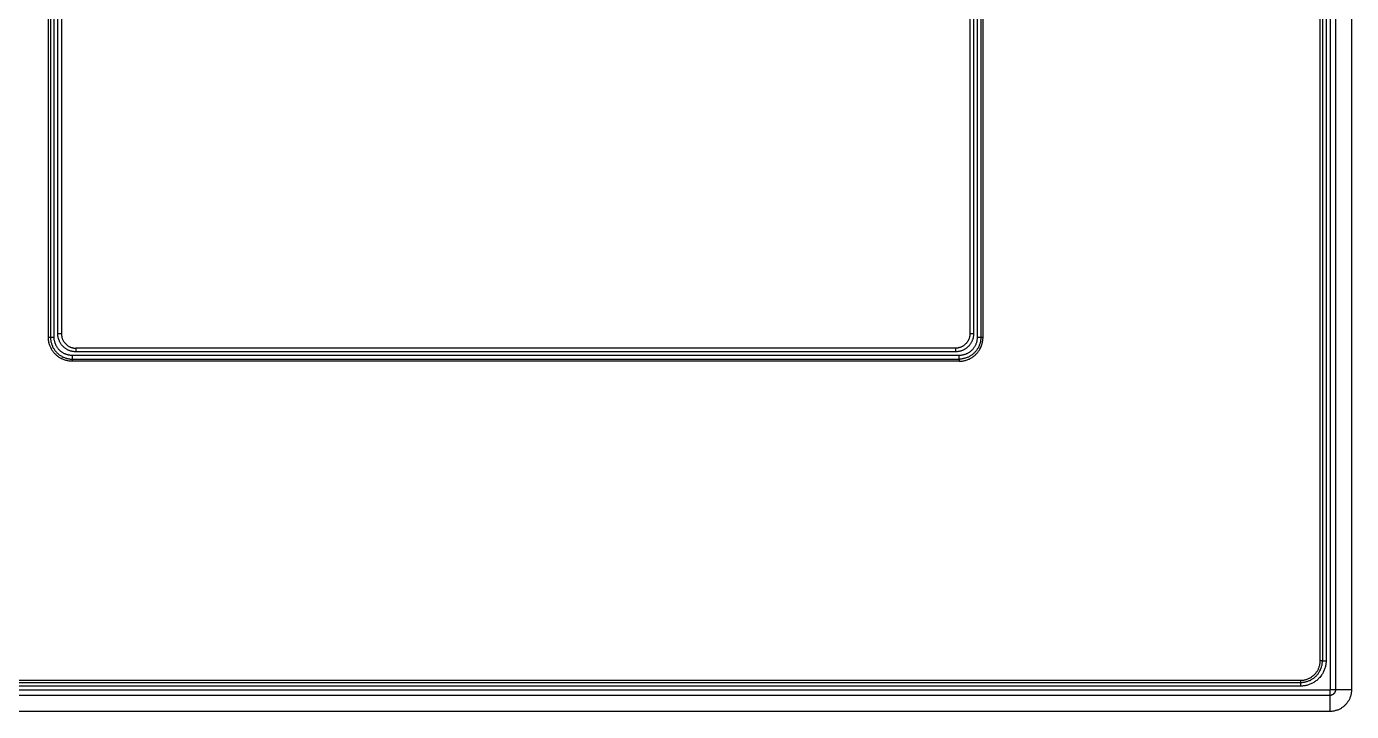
# Model space of a CAD drawing. Header units: millimetres. Extents: x 3033 to 4363, y 230 to 1450.
# Drawn here: x 3461.8 to 3644.1, y 586.4 to 680.7 of the extents above; entities that cross this region are included whole.
import ezdxf

# ---------------------------------------------------------------- set-up
doc = ezdxf.new("R2010")
doc.units = ezdxf.units.MM
doc.header["$MEASUREMENT"] = 0
doc.layers.add('LAYER 10', color=2, linetype='Continuous')

msp = doc.modelspace()

# ---------------------------------------------------------------- linework, layer by layer
at = {"layer": 'LAYER 10'}
for p, q in [((3641.17, 853.37), (3641.17, 589.37)), ((3641.88, 853.37), (3641.88, 589.37)), ((3644.09, 853.37), (3644.09, 589.37)), ((3639.79, 593.37), (3639.79, 849.37)), ((3640.09, 849.37), (3640.09, 593.37)), ((3640.59, 849.37), (3640.59, 593.37)), ((3464.79, 637.87), (3464.79, 776.87)), ((3465.09, 776.87), (3465.09, 637.87)), ((3465.59, 637.87), (3465.59, 776.87)), ((3592.59, 776.87), (3592.59, 637.87)), ((3593.09, 776.87), (3593.09, 637.87)), ((3593.39, 637.87), (3593.39, 776.87)), ((3466.09, 638.37), (3466.09, 776.37)), ((3466.59, 776.37), (3466.59, 638.37)), ((3591.59, 776.37), (3591.59, 638.37)), ((3592.09, 776.37), (3592.09, 638.37)), ((3466.59, 638.37), (3466.09, 638.37)), ((3466.09, 638.29), (3466.09, 638.37)), ((3466.09, 638.2), (3466.09, 638.29)), ((3466.1, 638.12), (3466.09, 638.2)), ((3466.11, 638.03), (3466.1, 638.12)), ((3466.59, 638.37), (3466.59, 638.31)), ((3466.59, 638.31), (3466.59, 638.24)), ((3466.59, 638.24), (3466.6, 638.17)), ((3466.6, 638.17), (3466.61, 638.1)), ((3466.61, 638.1), (3466.62, 638.03)), ((3591.57, 638.1), (3591.56, 638.03)), ((3591.58, 638.17), (3591.57, 638.1)), ((3591.59, 638.31), (3591.58, 638.24)), ((3591.58, 638.24), (3591.58, 638.17)), ((3592.09, 638.37), (3591.59, 638.37)), ((3591.59, 638.37), (3591.59, 638.31)), ((3592.07, 638.12), (3592.06, 638.03)), ((3592.08, 638.2), (3592.07, 638.12)), ((3592.09, 638.29), (3592.08, 638.2)), ((3592.09, 638.37), (3592.09, 638.29)), ((3464.79, 637.76), (3464.79, 637.87)), ((3465.09, 637.87), (3464.79, 637.87)), ((3464.8, 637.65), (3464.79, 637.76)), ((3464.81, 637.54), (3464.8, 637.65)), ((3464.82, 637.42), (3464.81, 637.54)), ((3464.84, 637.31), (3464.82, 637.42)), ((3464.86, 637.2), (3464.84, 637.31)), ((3464.88, 637.09), (3464.86, 637.2)), ((3464.91, 636.98), (3464.88, 637.09)), ((3464.94, 636.88), (3464.91, 636.98)), ((3464.98, 636.77), (3464.94, 636.88)), ((3465.02, 636.66), (3464.98, 636.77)), ((3465.06, 636.56), (3465.02, 636.66)), ((3465.11, 636.46), (3465.06, 636.56)), ((3465.59, 637.87), (3465.09, 637.87)), ((3465.09, 637.87), (3465.09, 637.77)), ((3465.09, 637.77), (3465.1, 637.67)), ((3465.1, 637.67), (3465.1, 637.57)), ((3465.1, 637.57), (3465.12, 637.47)), ((3465.16, 636.36), (3465.11, 636.46)), ((3465.12, 637.47), (3465.13, 637.36)), ((3465.13, 637.36), (3465.15, 637.26)), ((3465.15, 637.26), (3465.17, 637.16)), ((3465.21, 636.26), (3465.16, 636.36)), ((3465.17, 637.16), (3465.2, 637.06)), ((3465.2, 637.06), (3465.23, 636.97)), ((3465.27, 636.16), (3465.21, 636.26)), ((3465.23, 636.97), (3465.26, 636.87)), ((3465.26, 636.87), (3465.3, 636.77)), ((3465.3, 636.77), (3465.34, 636.68)), ((3465.34, 636.68), (3465.38, 636.59)), ((3465.38, 636.59), (3465.42, 636.49)), ((3465.42, 636.49), (3465.47, 636.4)), ((3465.47, 636.4), (3465.52, 636.32)), ((3465.52, 636.32), (3465.58, 636.23)), ((3465.59, 637.79), (3465.59, 637.87)), ((3465.59, 637.7), (3465.59, 637.79)), ((3465.6, 637.62), (3465.59, 637.7)), ((3465.61, 637.53), (3465.6, 637.62)), ((3465.62, 637.45), (3465.61, 637.53)), ((3465.64, 637.37), (3465.62, 637.45)), ((3465.66, 637.28), (3465.64, 637.37)), ((3465.68, 637.2), (3465.66, 637.28)), ((3465.71, 637.12), (3465.68, 637.2)), ((3465.73, 637.04), (3465.71, 637.12)), ((3465.76, 636.96), (3465.73, 637.04)), ((3465.8, 636.88), (3465.76, 636.96)), ((3465.83, 636.8), (3465.8, 636.88)), ((3465.87, 636.72), (3465.83, 636.8)), ((3465.91, 636.65), (3465.87, 636.72)), ((3465.95, 636.58), (3465.91, 636.65)), ((3466, 636.5), (3465.95, 636.58)), ((3466.05, 636.43), (3466, 636.5)), ((3466.1, 636.36), (3466.05, 636.43)), ((3466.15, 636.3), (3466.1, 636.36)), ((3466.12, 637.95), (3466.11, 638.03)), ((3466.14, 637.87), (3466.12, 637.95)), ((3466.16, 637.78), (3466.14, 637.87)), ((3466.2, 636.23), (3466.15, 636.3)), ((3466.18, 637.7), (3466.16, 637.78)), ((3466.21, 637.62), (3466.18, 637.7)), ((3466.23, 637.54), (3466.21, 637.62)), ((3466.26, 637.46), (3466.23, 637.54)), ((3466.3, 637.38), (3466.26, 637.46)), ((3466.33, 637.3), (3466.3, 637.38)), ((3466.37, 637.22), (3466.33, 637.3)), ((3466.41, 637.15), (3466.37, 637.22)), ((3466.45, 637.08), (3466.41, 637.15)), ((3466.5, 637), (3466.45, 637.08)), ((3466.55, 636.93), (3466.5, 637)), ((3466.6, 636.86), (3466.55, 636.93)), ((3466.65, 636.8), (3466.6, 636.86)), ((3466.62, 638.03), (3466.63, 637.97)), ((3466.63, 637.97), (3466.64, 637.9)), ((3466.64, 637.9), (3466.66, 637.83)), ((3466.7, 636.73), (3466.65, 636.8)), ((3466.66, 637.83), (3466.68, 637.77)), ((3466.68, 637.77), (3466.7, 637.7)), ((3466.7, 637.7), (3466.73, 637.64)), ((3466.76, 636.67), (3466.7, 636.73)), ((3466.73, 637.64), (3466.75, 637.58)), ((3466.75, 637.58), (3466.78, 637.51)), ((3466.82, 636.61), (3466.76, 636.67)), ((3466.78, 637.51), (3466.81, 637.45)), ((3466.81, 637.45), (3466.84, 637.39)), ((3466.88, 636.55), (3466.82, 636.61)), ((3466.84, 637.39), (3466.88, 637.33)), ((3466.88, 637.33), (3466.92, 637.28)), ((3466.95, 636.49), (3466.88, 636.55)), ((3466.92, 637.28), (3466.95, 637.22)), ((3466.95, 637.22), (3466.99, 637.17)), ((3467.01, 636.43), (3466.95, 636.49)), ((3466.99, 637.17), (3467.04, 637.11)), ((3467.08, 636.38), (3467.01, 636.43)), ((3467.04, 637.11), (3467.08, 637.06)), ((3467.08, 637.06), (3467.13, 637.01)), ((3467.15, 636.33), (3467.08, 636.38)), ((3467.13, 637.01), (3467.17, 636.96)), ((3467.22, 636.28), (3467.15, 636.33)), ((3467.17, 636.96), (3467.22, 636.91)), ((3467.22, 636.91), (3467.27, 636.87)), ((3467.29, 636.24), (3467.22, 636.28)), ((3467.27, 636.87), (3467.33, 636.82)), ((3467.33, 636.82), (3467.38, 636.78)), ((3467.38, 636.78), (3467.43, 636.74)), ((3467.43, 636.74), (3467.49, 636.7)), ((3467.49, 636.7), (3467.55, 636.67)), ((3467.55, 636.67), (3467.61, 636.63)), ((3467.61, 636.63), (3467.67, 636.6)), ((3467.67, 636.6), (3467.73, 636.57)), ((3467.73, 636.57), (3467.79, 636.54)), ((3467.79, 636.54), (3467.85, 636.51)), ((3467.85, 636.51), (3467.92, 636.49)), ((3467.92, 636.49), (3467.98, 636.47)), ((3467.98, 636.47), (3468.05, 636.45)), ((3468.05, 636.45), (3468.11, 636.43)), ((3468.11, 636.43), (3468.18, 636.42)), ((3468.18, 636.42), (3468.25, 636.4)), ((3468.25, 636.4), (3468.32, 636.39)), ((3468.32, 636.39), (3468.38, 636.38)), ((3468.38, 636.38), (3468.45, 636.38)), ((3468.45, 636.38), (3468.52, 636.38)), ((3468.52, 636.38), (3468.59, 636.37)), ((3589.59, 636.37), (3468.59, 636.37)), ((3468.59, 636.37), (3468.59, 635.87)), ((3589.66, 636.38), (3589.59, 636.37)), ((3589.59, 636.37), (3589.59, 635.87)), ((3589.72, 636.38), (3589.66, 636.38)), ((3589.79, 636.38), (3589.72, 636.38)), ((3589.86, 636.39), (3589.79, 636.38)), ((3589.93, 636.4), (3589.86, 636.39)), ((3589.99, 636.42), (3589.93, 636.4)), ((3590.06, 636.43), (3589.99, 636.42)), ((3590.13, 636.45), (3590.06, 636.43)), ((3590.19, 636.47), (3590.13, 636.45)), ((3590.26, 636.49), (3590.19, 636.47)), ((3590.32, 636.51), (3590.26, 636.49)), ((3590.38, 636.54), (3590.32, 636.51)), ((3590.45, 636.57), (3590.38, 636.54)), ((3590.51, 636.6), (3590.45, 636.57)), ((3590.57, 636.63), (3590.51, 636.6)), ((3590.63, 636.67), (3590.57, 636.63)), ((3590.68, 636.7), (3590.63, 636.67)), ((3590.74, 636.74), (3590.68, 636.7)), ((3590.8, 636.78), (3590.74, 636.74)), ((3590.85, 636.82), (3590.8, 636.78)), ((3590.9, 636.87), (3590.85, 636.82)), ((3590.96, 636.28), (3590.89, 636.24)), ((3590.95, 636.91), (3590.9, 636.87)), ((3591, 636.96), (3590.95, 636.91)), ((3591.03, 636.33), (3590.96, 636.28)), ((3591.05, 637.01), (3591, 636.96)), ((3591.1, 636.38), (3591.03, 636.33)), ((3591.1, 637.06), (3591.05, 637.01)), ((3591.14, 637.11), (3591.1, 637.06)), ((3591.17, 636.43), (3591.1, 636.38)), ((3591.18, 637.17), (3591.14, 637.11)), ((3591.23, 636.49), (3591.17, 636.43)), ((3591.22, 637.22), (3591.18, 637.17)), ((3591.26, 637.28), (3591.22, 637.22)), ((3591.29, 636.55), (3591.23, 636.49)), ((3591.3, 637.33), (3591.26, 637.28)), ((3591.36, 636.61), (3591.29, 636.55)), ((3591.33, 637.39), (3591.3, 637.33)), ((3591.36, 637.45), (3591.33, 637.39)), ((3591.39, 637.51), (3591.36, 637.45)), ((3591.42, 636.67), (3591.36, 636.61)), ((3591.42, 637.58), (3591.39, 637.51)), ((3591.45, 637.64), (3591.42, 637.58)), ((3591.47, 636.73), (3591.42, 636.67)), ((3591.47, 637.7), (3591.45, 637.64)), ((3591.49, 637.77), (3591.47, 637.7)), ((3591.53, 636.8), (3591.47, 636.73)), ((3591.51, 637.83), (3591.49, 637.77)), ((3591.53, 637.9), (3591.51, 637.83)), ((3591.55, 637.97), (3591.53, 637.9)), ((3591.58, 636.86), (3591.53, 636.8)), ((3591.56, 638.03), (3591.55, 637.97)), ((3591.63, 636.93), (3591.58, 636.86)), ((3591.68, 637), (3591.63, 636.93)), ((3591.72, 637.08), (3591.68, 637)), ((3591.77, 637.15), (3591.72, 637.08)), ((3591.81, 637.22), (3591.77, 637.15)), ((3591.85, 637.3), (3591.81, 637.22)), ((3591.88, 637.38), (3591.85, 637.3)), ((3591.91, 637.46), (3591.88, 637.38)), ((3591.94, 637.54), (3591.91, 637.46)), ((3591.97, 637.62), (3591.94, 637.54)), ((3592, 637.7), (3591.97, 637.62)), ((3592.03, 636.3), (3591.97, 636.23)), ((3592.02, 637.78), (3592, 637.7)), ((3592.04, 637.87), (3592.02, 637.78)), ((3592.08, 636.36), (3592.03, 636.3)), ((3592.05, 637.95), (3592.04, 637.87)), ((3592.06, 638.03), (3592.05, 637.95)), ((3592.13, 636.43), (3592.08, 636.36)), ((3592.18, 636.5), (3592.13, 636.43)), ((3592.22, 636.58), (3592.18, 636.5)), ((3592.27, 636.65), (3592.22, 636.58)), ((3592.31, 636.72), (3592.27, 636.65)), ((3592.35, 636.8), (3592.31, 636.72)), ((3592.38, 636.88), (3592.35, 636.8)), ((3592.41, 636.96), (3592.38, 636.88)), ((3592.44, 637.04), (3592.41, 636.96)), ((3592.47, 637.12), (3592.44, 637.04)), ((3592.5, 637.2), (3592.47, 637.12)), ((3592.52, 637.28), (3592.5, 637.2)), ((3592.54, 637.37), (3592.52, 637.28)), ((3592.55, 637.45), (3592.54, 637.37)), ((3592.56, 637.53), (3592.55, 637.45)), ((3592.57, 637.62), (3592.56, 637.53)), ((3592.58, 637.7), (3592.57, 637.62)), ((3592.59, 637.79), (3592.58, 637.7)), ((3593.09, 637.87), (3592.59, 637.87)), ((3592.59, 637.87), (3592.59, 637.79)), ((3592.65, 636.32), (3592.6, 636.23)), ((3592.7, 636.4), (3592.65, 636.32)), ((3592.75, 636.49), (3592.7, 636.4)), ((3592.8, 636.59), (3592.75, 636.49)), ((3592.84, 636.68), (3592.8, 636.59)), ((3592.88, 636.77), (3592.84, 636.68)), ((3592.91, 636.87), (3592.88, 636.77)), ((3592.95, 636.97), (3592.91, 636.87)), ((3592.91, 636.16), (3592.96, 636.26)), ((3592.98, 637.06), (3592.95, 636.97)), ((3592.96, 636.26), (3593.02, 636.36)), ((3593, 637.16), (3592.98, 637.06)), ((3593.03, 637.26), (3593, 637.16)), ((3593.02, 636.36), (3593.07, 636.46)), ((3593.04, 637.36), (3593.03, 637.26)), ((3593.06, 637.47), (3593.04, 637.36)), ((3593.07, 637.57), (3593.06, 637.47)), ((3593.08, 637.67), (3593.07, 637.57)), ((3593.07, 636.46), (3593.11, 636.56)), ((3593.09, 637.77), (3593.08, 637.67)), ((3593.39, 637.87), (3593.09, 637.87)), ((3593.09, 637.87), (3593.09, 637.77)), ((3593.11, 636.56), (3593.16, 636.66)), ((3593.16, 636.66), (3593.2, 636.77)), ((3593.2, 636.77), (3593.23, 636.88)), ((3593.23, 636.88), (3593.27, 636.98)), ((3593.27, 636.98), (3593.29, 637.09)), ((3593.29, 637.09), (3593.32, 637.2)), ((3593.32, 637.2), (3593.34, 637.31)), ((3593.34, 637.31), (3593.36, 637.42)), ((3593.36, 637.42), (3593.37, 637.54)), ((3593.37, 637.54), (3593.38, 637.65)), ((3593.38, 637.65), (3593.39, 637.76)), ((3593.39, 637.76), (3593.39, 637.87)), ((3465.33, 636.06), (3465.27, 636.16)), ((3465.39, 635.97), (3465.33, 636.06)), ((3465.46, 635.88), (3465.39, 635.97)), ((3465.53, 635.79), (3465.46, 635.88)), ((3465.6, 635.71), (3465.53, 635.79)), ((3465.58, 636.23), (3465.64, 636.14)), ((3465.68, 635.62), (3465.6, 635.71)), ((3465.64, 636.14), (3465.7, 636.06)), ((3465.75, 635.54), (3465.68, 635.62)), ((3465.7, 636.06), (3465.76, 635.98)), ((3465.84, 635.46), (3465.75, 635.54)), ((3465.76, 635.98), (3465.83, 635.9)), ((3465.83, 635.9), (3465.9, 635.83)), ((3465.92, 635.39), (3465.84, 635.46)), ((3465.9, 635.83), (3465.97, 635.75)), ((3466.01, 635.31), (3465.92, 635.39)), ((3465.97, 635.75), (3466.04, 635.68)), ((3466.09, 635.24), (3466.01, 635.31)), ((3466.04, 635.68), (3466.12, 635.61)), ((3466.19, 635.18), (3466.09, 635.24)), ((3466.12, 635.61), (3466.19, 635.55)), ((3466.19, 635.55), (3466.28, 635.48)), ((3466.28, 635.11), (3466.19, 635.18)), ((3466.26, 636.17), (3466.2, 636.23)), ((3466.32, 636.11), (3466.26, 636.17)), ((3466.28, 635.48), (3466.36, 635.42)), ((3466.37, 635.05), (3466.28, 635.11)), ((3466.38, 636.05), (3466.32, 636.11)), ((3466.36, 635.42), (3466.44, 635.37)), ((3466.47, 635), (3466.37, 635.05)), ((3466.45, 635.99), (3466.38, 636.05)), ((3466.44, 635.37), (3466.53, 635.31)), ((3466.51, 635.93), (3466.45, 635.99)), ((3466.57, 634.94), (3466.47, 635)), ((3466.58, 635.88), (3466.51, 635.93)), ((3466.53, 635.31), (3466.62, 635.26)), ((3466.67, 634.89), (3466.57, 634.94)), ((3466.65, 635.83), (3466.58, 635.88)), ((3466.62, 635.26), (3466.71, 635.21)), ((3466.72, 635.78), (3466.65, 635.83)), ((3466.77, 634.85), (3466.67, 634.89)), ((3466.71, 635.21), (3466.8, 635.16)), ((3466.79, 635.74), (3466.72, 635.78)), ((3466.88, 634.8), (3466.77, 634.85)), ((3466.86, 635.69), (3466.79, 635.74)), ((3466.8, 635.16), (3466.89, 635.12)), ((3466.94, 635.65), (3466.86, 635.69)), ((3466.98, 634.76), (3466.88, 634.8)), ((3466.89, 635.12), (3466.99, 635.08)), ((3467.01, 635.62), (3466.94, 635.65)), ((3467.09, 634.73), (3466.98, 634.76)), ((3466.99, 635.08), (3467.08, 635.05)), ((3467.09, 635.58), (3467.01, 635.62)), ((3467.08, 635.05), (3467.18, 635.01)), ((3467.17, 635.55), (3467.09, 635.58)), ((3467.2, 634.7), (3467.09, 634.73)), ((3467.25, 635.52), (3467.17, 635.55)), ((3467.18, 635.01), (3467.28, 634.99)), ((3467.31, 634.67), (3467.2, 634.7)), ((3467.33, 635.49), (3467.25, 635.52)), ((3467.28, 634.99), (3467.38, 634.96)), ((3467.36, 636.19), (3467.29, 636.24)), ((3467.42, 634.64), (3467.31, 634.67)), ((3467.41, 635.47), (3467.33, 635.49)), ((3467.44, 636.15), (3467.36, 636.19)), ((3467.38, 634.96), (3467.48, 634.94)), ((3467.5, 635.45), (3467.41, 635.47)), ((3467.53, 634.62), (3467.42, 634.64)), ((3467.51, 636.12), (3467.44, 636.15)), ((3467.48, 634.94), (3467.58, 634.92)), ((3467.58, 635.43), (3467.5, 635.45)), ((3467.59, 636.08), (3467.51, 636.12)), ((3467.64, 634.6), (3467.53, 634.62)), ((3467.66, 635.41), (3467.58, 635.43)), ((3467.58, 634.92), (3467.68, 634.9)), ((3467.67, 636.05), (3467.59, 636.08)), ((3467.75, 634.59), (3467.64, 634.6)), ((3467.75, 635.4), (3467.66, 635.41)), ((3467.75, 636.02), (3467.67, 636.05)), ((3467.68, 634.9), (3467.78, 634.89)), ((3467.83, 635.99), (3467.75, 636.02)), ((3467.83, 635.39), (3467.75, 635.4)), ((3467.86, 634.58), (3467.75, 634.59)), ((3467.78, 634.89), (3467.88, 634.88)), ((3467.91, 635.97), (3467.83, 635.99)), ((3467.92, 635.38), (3467.83, 635.39)), ((3467.98, 634.58), (3467.86, 634.58)), ((3467.88, 634.88), (3467.99, 634.88)), ((3468, 635.95), (3467.91, 635.97)), ((3468, 635.38), (3467.92, 635.38)), ((3468.09, 634.57), (3467.98, 634.58)), ((3467.99, 634.88), (3468.09, 634.87)), ((3468.08, 635.93), (3468, 635.95)), ((3468.09, 635.37), (3468, 635.38)), ((3468.16, 635.91), (3468.08, 635.93)), ((3590.09, 635.37), (3468.09, 635.37)), ((3468.09, 634.87), (3468.09, 635.37)), ((3468.09, 634.57), (3468.09, 634.87)), ((3468.09, 634.87), (3590.09, 634.87)), ((3590.09, 634.57), (3468.09, 634.57)), ((3468.25, 635.9), (3468.16, 635.91)), ((3468.33, 635.89), (3468.25, 635.9)), ((3468.42, 635.88), (3468.33, 635.89)), ((3468.5, 635.88), (3468.42, 635.88)), ((3468.59, 635.87), (3468.5, 635.88)), ((3589.59, 635.87), (3468.59, 635.87)), ((3589.67, 635.88), (3589.59, 635.87)), ((3589.76, 635.88), (3589.67, 635.88)), ((3589.84, 635.89), (3589.76, 635.88)), ((3589.93, 635.9), (3589.84, 635.89)), ((3590.01, 635.91), (3589.93, 635.9)), ((3590.1, 635.93), (3590.01, 635.91)), ((3590.17, 635.38), (3590.09, 635.37)), ((3590.09, 634.87), (3590.09, 635.37)), ((3590.19, 634.88), (3590.09, 634.87)), ((3590.09, 634.87), (3590.09, 634.57)), ((3590.09, 634.57), (3590.2, 634.58)), ((3590.18, 635.95), (3590.1, 635.93)), ((3590.26, 635.38), (3590.17, 635.38)), ((3590.26, 635.97), (3590.18, 635.95)), ((3590.29, 634.88), (3590.19, 634.88)), ((3590.2, 634.58), (3590.31, 634.58)), ((3590.34, 635.99), (3590.26, 635.97)), ((3590.34, 635.39), (3590.26, 635.38)), ((3590.39, 634.89), (3590.29, 634.88)), ((3590.31, 634.58), (3590.43, 634.59)), ((3590.43, 636.02), (3590.34, 635.99)), ((3590.43, 635.4), (3590.34, 635.39)), ((3590.5, 634.9), (3590.39, 634.89)), ((3590.51, 636.05), (3590.43, 636.02)), ((3590.51, 635.41), (3590.43, 635.4)), ((3590.43, 634.59), (3590.54, 634.6)), ((3590.6, 634.92), (3590.5, 634.9)), ((3590.58, 636.08), (3590.51, 636.05)), ((3590.6, 635.43), (3590.51, 635.41)), ((3590.54, 634.6), (3590.65, 634.62)), ((3590.66, 636.12), (3590.58, 636.08)), ((3590.68, 635.45), (3590.6, 635.43)), ((3590.7, 634.94), (3590.6, 634.92)), ((3590.65, 634.62), (3590.76, 634.64)), ((3590.74, 636.15), (3590.66, 636.12)), ((3590.76, 635.47), (3590.68, 635.45)), ((3590.8, 634.96), (3590.7, 634.94)), ((3590.81, 636.19), (3590.74, 636.15)), ((3590.84, 635.49), (3590.76, 635.47)), ((3590.76, 634.64), (3590.87, 634.67)), ((3590.9, 634.99), (3590.8, 634.96)), ((3590.89, 636.24), (3590.81, 636.19)), ((3590.93, 635.52), (3590.84, 635.49)), ((3590.87, 634.67), (3590.98, 634.7)), ((3591, 635.01), (3590.9, 634.99)), ((3591.01, 635.55), (3590.93, 635.52)), ((3590.98, 634.7), (3591.09, 634.73)), ((3591.09, 635.05), (3591, 635.01)), ((3591.08, 635.58), (3591.01, 635.55)), ((3591.16, 635.62), (3591.08, 635.58)), ((3591.19, 635.08), (3591.09, 635.05)), ((3591.09, 634.73), (3591.19, 634.76)), ((3591.24, 635.65), (3591.16, 635.62)), ((3591.28, 635.12), (3591.19, 635.08)), ((3591.19, 634.76), (3591.3, 634.8)), ((3591.31, 635.69), (3591.24, 635.65)), ((3591.38, 635.16), (3591.28, 635.12)), ((3591.3, 634.8), (3591.4, 634.85)), ((3591.39, 635.74), (3591.31, 635.69)), ((3591.47, 635.21), (3591.38, 635.16)), ((3591.46, 635.78), (3591.39, 635.74)), ((3591.4, 634.85), (3591.51, 634.89)), ((3591.53, 635.83), (3591.46, 635.78)), ((3591.56, 635.26), (3591.47, 635.21)), ((3591.51, 634.89), (3591.61, 634.94)), ((3591.6, 635.88), (3591.53, 635.83)), ((3591.65, 635.31), (3591.56, 635.26)), ((3591.67, 635.93), (3591.6, 635.88)), ((3591.61, 634.94), (3591.71, 635)), ((3591.73, 635.37), (3591.65, 635.31)), ((3591.73, 635.99), (3591.67, 635.93)), ((3591.71, 635), (3591.8, 635.05)), ((3591.79, 636.05), (3591.73, 635.99)), ((3591.82, 635.42), (3591.73, 635.37)), ((3591.86, 636.11), (3591.79, 636.05)), ((3591.8, 635.05), (3591.9, 635.11)), ((3591.9, 635.48), (3591.82, 635.42)), ((3591.92, 636.17), (3591.86, 636.11)), ((3591.98, 635.55), (3591.9, 635.48)), ((3591.9, 635.11), (3591.99, 635.18)), ((3591.97, 636.23), (3591.92, 636.17)), ((3592.06, 635.61), (3591.98, 635.55)), ((3591.99, 635.18), (3592.08, 635.24)), ((3592.14, 635.68), (3592.06, 635.61)), ((3592.08, 635.24), (3592.17, 635.31)), ((3592.21, 635.75), (3592.14, 635.68)), ((3592.17, 635.31), (3592.26, 635.39)), ((3592.28, 635.83), (3592.21, 635.75)), ((3592.26, 635.39), (3592.34, 635.46)), ((3592.35, 635.9), (3592.28, 635.83)), ((3592.34, 635.46), (3592.42, 635.54)), ((3592.42, 635.98), (3592.35, 635.9)), ((3592.48, 636.06), (3592.42, 635.98)), ((3592.42, 635.54), (3592.5, 635.62)), ((3592.54, 636.14), (3592.48, 636.06)), ((3592.5, 635.62), (3592.58, 635.71)), ((3592.6, 636.23), (3592.54, 636.14)), ((3592.58, 635.71), (3592.65, 635.79)), ((3592.65, 635.79), (3592.72, 635.88)), ((3592.72, 635.88), (3592.78, 635.97)), ((3592.78, 635.97), (3592.85, 636.06)), ((3592.85, 636.06), (3592.91, 636.16)), ((3639.63, 592.47), (3639.66, 592.56)), ((3639.66, 592.56), (3639.69, 592.65)), ((3639.69, 592.65), (3639.71, 592.73)), ((3639.71, 592.73), (3639.73, 592.82)), ((3639.73, 592.82), (3639.75, 592.92)), ((3639.75, 592.92), (3639.76, 593.01)), ((3639.76, 593.01), (3639.77, 593.1)), ((3639.77, 593.1), (3639.78, 593.19)), ((3639.78, 593.19), (3639.79, 593.28)), ((3639.79, 593.28), (3639.79, 593.37)), ((3640.09, 593.37), (3639.79, 593.37)), ((3639.95, 592.47), (3639.98, 592.56)), ((3639.98, 592.56), (3640, 592.66)), ((3640, 592.66), (3640.03, 592.76)), ((3640.03, 592.76), (3640.04, 592.86)), ((3640.04, 592.86), (3640.06, 592.97)), ((3640.06, 592.97), (3640.07, 593.07)), ((3640.07, 593.07), (3640.08, 593.17)), ((3640.08, 593.17), (3640.09, 593.27)), ((3640.09, 593.37), (3640.59, 593.37)), ((3640.09, 593.27), (3640.09, 593.37)), ((3640.49, 592.55), (3640.46, 592.43)), ((3640.51, 592.66), (3640.49, 592.55)), ((3640.54, 592.78), (3640.51, 592.66)), ((3640.56, 592.9), (3640.54, 592.78)), ((3640.57, 593.02), (3640.56, 592.9)), ((3640.58, 593.14), (3640.57, 593.02)), ((3640.59, 593.25), (3640.58, 593.14)), ((3640.59, 593.37), (3640.59, 593.25)), ((3637.18, 590.68), (3637.27, 590.68)), ((3637.27, 590.68), (3637.36, 590.69)), ((3637.36, 590.69), (3637.46, 590.7)), ((3637.46, 590.7), (3637.55, 590.71)), ((3637.55, 590.71), (3637.64, 590.73)), ((3637.64, 590.73), (3637.73, 590.75)), ((3637.73, 590.75), (3637.82, 590.77)), ((3637.82, 590.77), (3637.9, 590.8)), ((3637.9, 590.8), (3637.99, 590.83)), ((3637.99, 590.83), (3638.08, 590.86)), ((3638.08, 590.86), (3638.16, 590.9)), ((3638.16, 590.9), (3638.25, 590.94)), ((3638.25, 590.94), (3638.33, 590.98)), ((3638.33, 590.98), (3638.41, 591.02)), ((3638.38, 590.66), (3638.47, 590.71)), ((3638.41, 591.02), (3638.49, 591.07)), ((3638.47, 590.71), (3638.56, 590.76)), ((3638.49, 591.07), (3638.57, 591.12)), ((3638.56, 590.76), (3638.65, 590.81)), ((3638.57, 591.12), (3638.65, 591.17)), ((3638.65, 591.17), (3638.72, 591.22)), ((3638.65, 590.81), (3638.73, 590.87)), ((3638.72, 591.22), (3638.79, 591.28)), ((3638.73, 590.87), (3638.82, 590.92)), ((3638.79, 591.28), (3638.86, 591.34)), ((3638.82, 590.92), (3638.9, 590.98)), ((3638.86, 591.34), (3638.93, 591.4)), ((3638.9, 590.98), (3638.98, 591.05)), ((3638.93, 591.4), (3639, 591.46)), ((3638.98, 591.05), (3639.06, 591.11)), ((3639, 591.46), (3639.06, 591.53)), ((3639.06, 591.53), (3639.12, 591.6)), ((3639.06, 591.11), (3639.14, 591.18)), ((3639.12, 591.6), (3639.18, 591.67)), ((3639.14, 591.18), (3639.21, 591.25)), ((3639.18, 591.67), (3639.24, 591.74)), ((3639.21, 591.25), (3639.28, 591.33)), ((3639.24, 591.74), (3639.29, 591.82)), ((3639.28, 591.33), (3639.35, 591.4)), ((3639.29, 591.82), (3639.35, 591.89)), ((3639.39, 590.74), (3639.3, 590.66)), ((3639.35, 591.89), (3639.39, 591.97)), ((3639.35, 591.4), (3639.42, 591.48)), ((3639.39, 591.97), (3639.44, 592.05)), ((3639.48, 590.82), (3639.39, 590.74)), ((3639.42, 591.48), (3639.48, 591.56)), ((3639.44, 592.05), (3639.49, 592.13)), ((3639.48, 591.56), (3639.54, 591.64)), ((3639.56, 590.9), (3639.48, 590.82)), ((3639.49, 592.13), (3639.53, 592.21)), ((3639.53, 592.21), (3639.56, 592.3)), ((3639.54, 591.64), (3639.6, 591.73)), ((3639.56, 592.3), (3639.6, 592.38)), ((3639.65, 590.99), (3639.56, 590.9)), ((3639.6, 592.38), (3639.63, 592.47)), ((3639.6, 591.73), (3639.65, 591.82)), ((3639.65, 591.82), (3639.7, 591.9)), ((3639.73, 591.07), (3639.65, 590.99)), ((3639.7, 591.9), (3639.75, 591.99)), ((3639.8, 591.17), (3639.73, 591.07)), ((3639.75, 591.99), (3639.8, 592.09)), ((3639.8, 592.09), (3639.84, 592.18)), ((3639.88, 591.26), (3639.8, 591.17)), ((3639.84, 592.18), (3639.88, 592.27)), ((3639.88, 592.27), (3639.91, 592.37)), ((3639.95, 591.36), (3639.88, 591.26)), ((3639.91, 592.37), (3639.95, 592.47)), ((3640.01, 591.45), (3639.95, 591.36)), ((3640.08, 591.56), (3640.01, 591.45)), ((3640.14, 591.66), (3640.08, 591.56)), ((3640.2, 591.76), (3640.14, 591.66)), ((3640.25, 591.87), (3640.2, 591.76)), ((3640.3, 591.98), (3640.25, 591.87)), ((3640.34, 592.09), (3640.3, 591.98)), ((3640.39, 592.2), (3640.34, 592.09)), ((3640.42, 592.32), (3640.39, 592.2)), ((3640.46, 592.43), (3640.42, 592.32)), ((3641.09, 589.29), (3417.09, 589.29)), ((3421.09, 590.67), (3637.09, 590.67)), ((3421.09, 590.37), (3637.09, 590.37)), ((3637.09, 589.87), (3421.09, 589.87)), ((3637.09, 590.67), (3637.18, 590.68)), ((3637.09, 590.67), (3637.09, 590.37)), ((3637.09, 590.37), (3637.19, 590.38)), ((3637.09, 590.37), (3637.09, 589.87)), ((3637.21, 589.88), (3637.09, 589.87)), ((3637.19, 590.38), (3637.29, 590.38)), ((3637.33, 589.88), (3637.21, 589.88)), ((3637.29, 590.38), (3637.39, 590.39)), ((3637.45, 589.89), (3637.33, 589.88)), ((3637.39, 590.39), (3637.5, 590.4)), ((3637.56, 589.91), (3637.45, 589.89)), ((3637.5, 590.4), (3637.6, 590.42)), ((3637.68, 589.92), (3637.56, 589.91)), ((3637.6, 590.42), (3637.7, 590.44)), ((3637.8, 589.95), (3637.68, 589.92)), ((3637.7, 590.44), (3637.8, 590.46)), ((3637.8, 590.46), (3637.9, 590.49)), ((3637.92, 589.97), (3637.8, 589.95)), ((3637.9, 590.49), (3638, 590.51)), ((3638.03, 590), (3637.92, 589.97)), ((3638, 590.51), (3638.09, 590.55)), ((3638.15, 590.04), (3638.03, 590)), ((3638.09, 590.55), (3638.19, 590.58)), ((3638.26, 590.08), (3638.15, 590.04)), ((3638.19, 590.58), (3638.28, 590.62)), ((3638.37, 590.12), (3638.26, 590.08)), ((3638.28, 590.62), (3638.38, 590.66)), ((3638.48, 590.16), (3638.37, 590.12)), ((3638.59, 590.21), (3638.48, 590.16)), ((3638.7, 590.27), (3638.59, 590.21)), ((3638.8, 590.32), (3638.7, 590.27)), ((3638.91, 590.38), (3638.8, 590.32)), ((3639.01, 590.45), (3638.91, 590.38)), ((3639.11, 590.51), (3639.01, 590.45)), ((3639.2, 590.59), (3639.11, 590.51)), ((3639.3, 590.66), (3639.2, 590.59)), ((3641.1, 589.29), (3641.09, 589.29)), ((3641.09, 589.29), (3641.09, 589.29)), ((3641.09, 589.29), (3641.09, 589.29)), ((3641.09, 589.29), (3641.09, 588.58)), ((3641.11, 589.29), (3641.1, 589.29)), ((3641.1, 589.29), (3641.1, 589.29)), ((3641.1, 589.29), (3641.1, 589.29)), ((3641.12, 589.29), (3641.11, 589.29)), ((3641.11, 589.29), (3641.11, 589.29)), ((3641.11, 589.29), (3641.11, 589.29)), ((3641.11, 589.29), (3641.11, 589.29)), ((3641.13, 589.3), (3641.12, 589.3)), ((3641.12, 589.3), (3641.12, 589.29)), ((3641.12, 589.29), (3641.12, 589.29)), ((3641.14, 589.3), (3641.13, 589.3)), ((3641.13, 589.3), (3641.13, 589.3)), ((3641.13, 589.3), (3641.13, 589.3)), ((3641.13, 589.3), (3641.13, 589.3)), ((3641.15, 589.31), (3641.14, 589.31)), ((3641.14, 589.31), (3641.14, 589.31)), ((3641.14, 589.31), (3641.14, 589.3)), ((3641.14, 589.3), (3641.14, 589.3)), ((3641.16, 589.32), (3641.15, 589.32)), ((3641.15, 589.32), (3641.15, 589.32)), ((3641.15, 589.32), (3641.15, 589.31)), ((3641.15, 589.31), (3641.15, 589.31)), ((3641.15, 589.31), (3641.15, 589.31)), ((3641.17, 589.34), (3641.16, 589.33)), ((3641.16, 589.33), (3641.16, 589.33)), ((3641.16, 589.33), (3641.16, 589.33)), ((3641.16, 589.33), (3641.16, 589.33)), ((3641.16, 589.33), (3641.16, 589.32)), ((3641.16, 589.32), (3641.16, 589.32)), ((3641.88, 589.37), (3641.17, 589.37)), ((3641.17, 589.37), (3641.17, 589.37)), ((3641.17, 589.37), (3641.17, 589.37)), ((3641.17, 589.37), (3641.17, 589.36)), ((3641.17, 589.36), (3641.17, 589.36)), ((3641.17, 589.36), (3641.17, 589.36)), ((3641.17, 589.36), (3641.17, 589.36)), ((3641.17, 589.36), (3641.17, 589.35)), ((3641.17, 589.35), (3641.17, 589.35)), ((3641.17, 589.35), (3641.17, 589.35)), ((3641.17, 589.35), (3641.17, 589.34)), ((3641.17, 589.34), (3641.17, 589.34)), ((3641.17, 589.34), (3641.17, 589.34)), ((3641.17, 589.34), (3641.17, 589.34)), ((3641.7, 588.87), (3641.69, 588.85)), ((3641.72, 588.89), (3641.7, 588.87)), ((3641.74, 588.92), (3641.72, 588.89)), ((3641.75, 588.94), (3641.74, 588.92)), ((3641.77, 588.96), (3641.75, 588.94)), ((3641.78, 588.99), (3641.77, 588.96)), ((3641.79, 589.01), (3641.78, 588.99)), ((3641.8, 589.03), (3641.79, 589.01)), ((3641.82, 589.06), (3641.8, 589.03)), ((3641.83, 589.08), (3641.82, 589.06)), ((3641.84, 589.11), (3641.83, 589.08)), ((3641.85, 589.16), (3641.84, 589.13)), ((3641.84, 589.13), (3641.84, 589.11)), ((3641.86, 589.19), (3641.85, 589.16)), ((3641.87, 589.24), (3641.86, 589.21)), ((3641.86, 589.21), (3641.86, 589.19)), ((3641.88, 589.29), (3641.87, 589.27)), ((3641.87, 589.27), (3641.87, 589.24)), ((3644.09, 589.37), (3641.88, 589.37)), ((3641.88, 589.37), (3641.88, 589.35)), ((3641.88, 589.35), (3641.88, 589.32)), ((3641.88, 589.32), (3641.88, 589.29)), ((3644.04, 588.86), (3644.03, 588.76)), ((3644.06, 588.97), (3644.04, 588.86)), ((3644.07, 589.07), (3644.06, 588.97)), ((3644.08, 589.17), (3644.07, 589.07)), ((3644.09, 589.27), (3644.08, 589.17)), ((3644.09, 589.37), (3644.09, 589.27)), ((3641.09, 588.58), (3417.09, 588.58)), ((3641.12, 588.58), (3641.09, 588.58)), ((3641.09, 588.58), (3641.09, 586.37)), ((3641.14, 588.58), (3641.12, 588.58)), ((3641.17, 588.59), (3641.14, 588.58)), ((3641.2, 588.59), (3641.17, 588.59)), ((3641.22, 588.59), (3641.2, 588.59)), ((3641.25, 588.6), (3641.22, 588.59)), ((3641.28, 588.6), (3641.25, 588.6)), ((3641.3, 588.61), (3641.28, 588.6)), ((3641.33, 588.62), (3641.3, 588.61)), ((3641.35, 588.63), (3641.33, 588.62)), ((3641.38, 588.64), (3641.35, 588.63)), ((3641.4, 588.65), (3641.38, 588.64)), ((3641.43, 588.66), (3641.4, 588.65)), ((3641.45, 588.67), (3641.43, 588.66)), ((3641.48, 588.68), (3641.45, 588.67)), ((3641.5, 588.7), (3641.48, 588.68)), ((3641.52, 588.71), (3641.5, 588.7)), ((3641.55, 588.73), (3641.52, 588.71)), ((3641.57, 588.74), (3641.55, 588.73)), ((3641.59, 588.76), (3641.57, 588.74)), ((3641.61, 588.78), (3641.59, 588.76)), ((3641.63, 588.79), (3641.61, 588.78)), ((3641.65, 588.81), (3641.63, 588.79)), ((3641.67, 588.83), (3641.65, 588.81)), ((3641.69, 588.85), (3641.67, 588.83)), ((3642.98, 587.05), (3642.9, 586.98)), ((3643.06, 587.11), (3642.98, 587.05)), ((3643.14, 587.18), (3643.06, 587.11)), ((3643.21, 587.25), (3643.14, 587.18)), ((3643.28, 587.33), (3643.21, 587.25)), ((3643.35, 587.4), (3643.28, 587.33)), ((3643.42, 587.48), (3643.35, 587.4)), ((3643.48, 587.56), (3643.42, 587.48)), ((3643.54, 587.64), (3643.48, 587.56)), ((3643.6, 587.73), (3643.54, 587.64)), ((3643.65, 587.82), (3643.6, 587.73)), ((3643.7, 587.9), (3643.65, 587.82)), ((3643.75, 587.99), (3643.7, 587.9)), ((3643.8, 588.09), (3643.75, 587.99)), ((3643.84, 588.18), (3643.8, 588.09)), ((3643.88, 588.27), (3643.84, 588.18)), ((3643.91, 588.37), (3643.88, 588.27)), ((3643.95, 588.47), (3643.91, 588.37)), ((3643.98, 588.56), (3643.95, 588.47)), ((3644, 588.66), (3643.98, 588.56)), ((3644.03, 588.76), (3644, 588.66)), ((3641.09, 586.37), (3417.09, 586.37)), ((3641.19, 586.38), (3641.09, 586.37)), ((3641.29, 586.38), (3641.19, 586.38)), ((3641.39, 586.39), (3641.29, 586.38)), ((3641.5, 586.4), (3641.39, 586.39)), ((3641.6, 586.42), (3641.5, 586.4)), ((3641.7, 586.44), (3641.6, 586.42)), ((3641.8, 586.46), (3641.7, 586.44)), ((3641.9, 586.49), (3641.8, 586.46)), ((3642, 586.51), (3641.9, 586.49)), ((3642.09, 586.55), (3642, 586.51)), ((3642.19, 586.58), (3642.09, 586.55)), ((3642.28, 586.62), (3642.19, 586.58)), ((3642.38, 586.66), (3642.28, 586.62)), ((3642.47, 586.71), (3642.38, 586.66)), ((3642.56, 586.76), (3642.47, 586.71)), ((3642.65, 586.81), (3642.56, 586.76)), ((3642.73, 586.87), (3642.65, 586.81)), ((3642.82, 586.92), (3642.73, 586.87)), ((3642.9, 586.98), (3642.82, 586.92))]:
    msp.add_line(p, q, dxfattribs=at)

doc.saveas('drawing.dxf')
